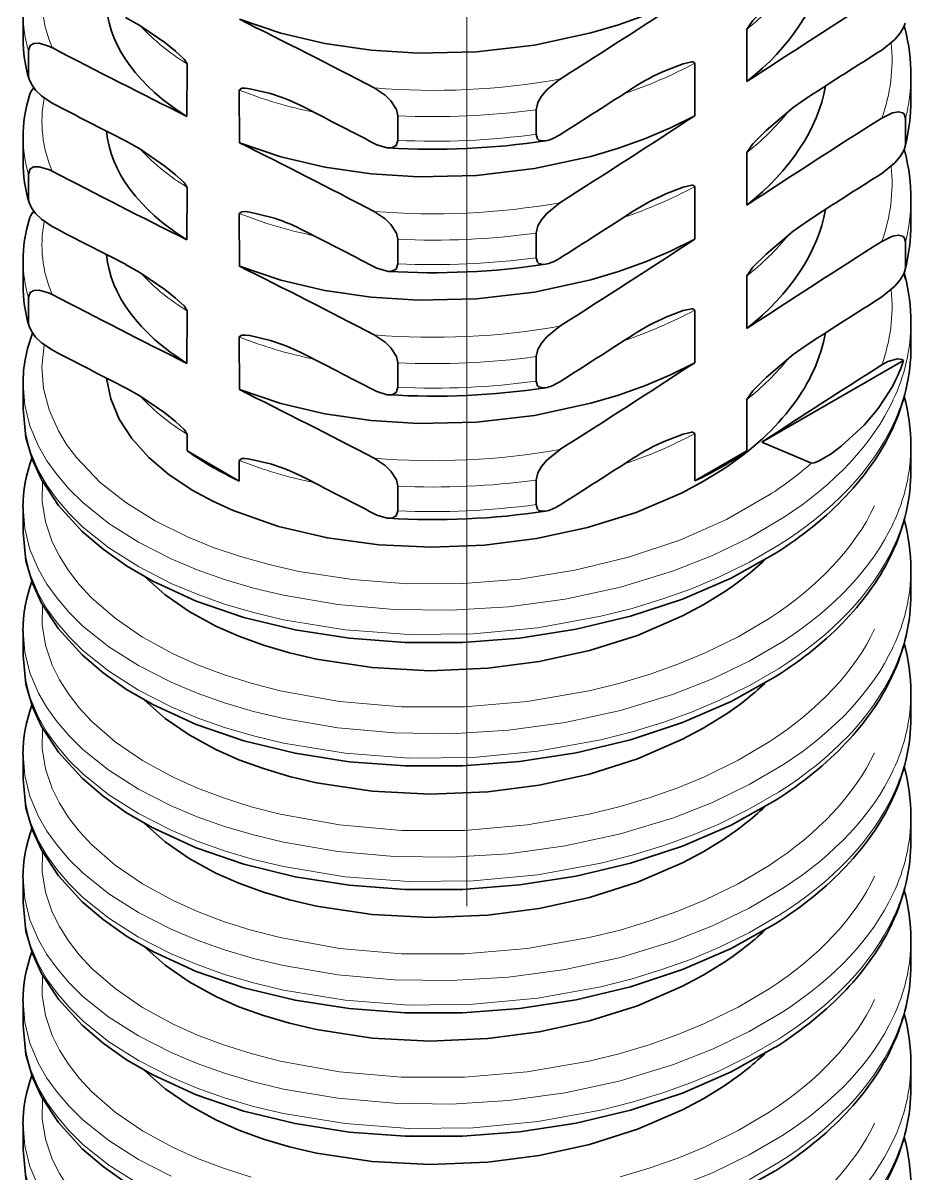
# Model space of a CAD drawing. Extents: x 0 to 420, y 0 to 297.
# Drawn here: x 257.529 to 259.879, y 163.868 to 166.913 of the extents above; entities that cross this region are included whole.
import ezdxf

# ---------------------------------------------------------------- set-up
doc = ezdxf.new("R2010")
doc.units = 0
doc.linetypes.add('DASHDOT', pattern=[18.5, 12, -3, 0.5, -3])

msp = doc.modelspace()

# ---------------------------------------------------------------- linework, layer by layer
at = {"color": 1, "linetype": 'DASHDOT', "lineweight": 13}
msp.add_line((258.7042, 269.0761), (258.7042, 121.995), dxfattribs=at)
at = {"color": 7, "lineweight": 35, "ltscale": 0.001622}
for p, q in [((257.5292, 166.8722), (257.5292, 166.9371)), ((257.5435, 166.7747), (257.5435, 166.8396)), ((259.8792, 166.7088), (259.8792, 166.7737)), ((258.887, 166.6184), (258.887, 166.6833)), ((258.5214, 166.6022), (258.5214, 166.6671)), ((257.5292, 166.5456), (257.5292, 166.6105)), ((257.5435, 166.4481), (257.5435, 166.513)), ((259.8792, 166.3822), (259.8792, 166.4471)), ((258.887, 166.2918), (258.887, 166.3567)), ((258.5214, 166.2756), (258.5214, 166.3405)), ((257.5435, 166.1215), (257.5435, 166.1864)), ((258.5214, 165.949), (258.5214, 166.0139)), ((258.887, 165.9652), (258.887, 166.0301)), ((257.5292, 165.8923), (257.5292, 165.9572)), ((259.8792, 165.7291), (259.8792, 165.794)), ((258.5214, 165.6224), (258.5214, 165.6873)), ((257.5292, 165.5658), (257.5292, 165.6306)), ((257.5292, 165.2392), (257.5292, 165.304)), ((257.5292, 164.9126), (257.5292, 164.9774)), ((257.5292, 164.586), (257.5292, 164.6508)), ((257.5292, 164.2594), (257.5292, 164.3242)), ((257.5292, 163.9328), (257.5292, 163.9977))]:
    msp.add_line(p, q, dxfattribs=at)
at = {"color": 7, "lineweight": 35, "ltscale": 0.003476}
for p, q in [((259.445, 166.8968), (259.4451, 166.7578)), ((257.9633, 166.8046), (257.9632, 166.6655)), ((259.445, 166.5702), (259.4451, 166.4312)), ((257.9633, 166.478), (257.9632, 166.3389)), ((259.445, 166.2436), (259.4451, 166.1046)), ((257.9633, 166.1514), (257.9632, 166.0123))]:
    msp.add_line(p, q, dxfattribs=at)
at = {"color": 7, "lineweight": 35, "ltscale": 0.003479}
for p, q in [((259.3069, 166.8064), (259.3068, 166.6673)), ((258.1017, 166.7354), (258.1018, 166.5962)), ((259.3069, 166.4798), (259.3068, 166.3407)), ((258.1017, 166.4088), (258.1018, 166.2696)), ((259.3069, 166.1532), (259.3068, 166.0141))]:
    msp.add_line(p, q, dxfattribs=at)
at = {"color": 7, "lineweight": 35, "ltscale": 0.001623}
for p, q in [((259.8649, 166.5952), (259.8649, 166.6601)), ((259.8649, 166.2686), (259.8649, 166.3335)), ((257.5292, 166.219), (257.5292, 166.2839)), ((258.887, 165.6386), (258.887, 165.7035)), ((259.8792, 165.4025), (259.8792, 165.4674)), ((259.8792, 165.0759), (259.8792, 165.1408)), ((259.8792, 164.7493), (259.8792, 164.8142)), ((259.8792, 164.4227), (259.8792, 164.4876)), ((259.8792, 164.0961), (259.8792, 164.161))]:
    msp.add_line(p, q, dxfattribs=at)
at = {"color": 7, "lineweight": 35, "ltscale": 8.47825e-05}
msp.add_line((259.8649, 166.2345), (259.864, 166.2377), dxfattribs=at)
at = {"color": 7, "lineweight": 35, "ltscale": 0.001624}
msp.add_line((259.8792, 166.0556), (259.8792, 166.1206), dxfattribs=at)
at = {"color": 7, "lineweight": 35, "ltscale": 0.003478}
msp.add_line((258.1017, 166.0822), (258.1018, 165.943), dxfattribs=at)
at = {"color": 7, "lineweight": 35, "ltscale": 0.010817}
msp.add_line((259.8596, 166.0203), (259.4849, 165.804), dxfattribs=at)
at = {"color": 7, "lineweight": 35, "ltscale": 0.003401}
msp.add_line((259.445, 165.917), (259.4451, 165.781), dxfattribs=at)
at = {"color": 7, "lineweight": 35, "ltscale": 0.001094}
msp.add_line((257.9633, 165.781), (257.9633, 165.8248), dxfattribs=at)
at = {"color": 7, "lineweight": 35, "ltscale": 0.003136}
msp.add_line((259.3069, 165.8266), (259.3069, 165.7012), dxfattribs=at)
at = {"color": 7, "lineweight": 35, "ltscale": 0.003562}
msp.add_line((259.6162, 165.7486), (259.4849, 165.804), dxfattribs=at)
at = {"color": 7, "lineweight": 35, "ltscale": 0.003994}
msp.add_line((258.1017, 165.7011), (257.9633, 165.781), dxfattribs=at)
at = {"color": 7, "lineweight": 35, "ltscale": 0.003991}
msp.add_line((259.4451, 165.781), (259.3069, 165.7012), dxfattribs=at)
at = {"color": 7, "lineweight": 35, "ltscale": 0.001361}
msp.add_line((258.1017, 165.7011), (258.1017, 165.7556), dxfattribs=at)
at = {"color": 7, "lineweight": 35}
for points in [[(259.3068, 166.9939), (259.2431, 166.9621), (259.1763, 166.9337), (259.1054, 166.9083), (259.0322, 166.8865), (258.8827, 166.8542), (258.7295, 166.8363), (258.5757, 166.8328), (258.4504, 166.8406), (258.3283, 166.8583), (258.2113, 166.8857), (258.1018, 166.9228)], [(257.9042, 166.8609), (257.8381, 166.9063), (257.8006, 166.9275)], [(259.445, 166.8968), (259.4604, 166.9196), (259.4961, 166.9548)], [(259.8637, 166.9127), (259.86, 166.9025), (259.8504, 166.8862), (259.8365, 166.8694), (259.8021, 166.8413)], [(257.5435, 166.8396), (257.5485, 166.8532), (257.558, 166.8585), (257.5719, 166.8592), (257.5993, 166.851), (257.6064, 166.8475)], [(257.9633, 166.8046), (257.9554, 166.8175), (257.9331, 166.8381), (257.9042, 166.8609)], [(259.3069, 166.8064), (259.3021, 166.8102), (259.299, 166.8102), (259.2767, 166.805), (259.2307, 166.7874)], [(257.5452, 166.7643), (257.5513, 166.7506), (257.5624, 166.7352), (257.5777, 166.7202), (257.6064, 166.7009)], [(258.887, 166.6833), (258.892, 166.7026), (258.9015, 166.7189), (258.9154, 166.7357), (258.9499, 166.7638)], [(258.1017, 166.7354), (258.1086, 166.7402), (258.117, 166.7404), (258.1298, 166.7389), (258.1843, 166.726)], [(258.5214, 166.6671), (258.5175, 166.6836), (258.5025, 166.7066), (258.4873, 166.7216), (258.4586, 166.7409)], [(259.4961, 166.6282), (259.5679, 166.6888), (259.6079, 166.7171)], [(259.3068, 166.6673), (259.2431, 166.6355), (259.1763, 166.6071), (259.1054, 166.5817), (259.0322, 166.5599), (258.8827, 166.5276), (258.7295, 166.5097), (258.5757, 166.5062), (258.4504, 166.514), (258.3283, 166.5317), (258.2113, 166.5591), (258.1018, 166.5962)], [(259.8649, 166.6601), (259.861, 166.6721), (259.8571, 166.6753), (259.846, 166.6778), (259.8308, 166.6752), (259.8021, 166.6614)], [(259.445, 166.5702), (259.4604, 166.593), (259.4961, 166.6282)], [(257.9042, 166.5343), (257.8381, 166.5797), (257.8006, 166.6009)], [(258.4956, 166.5824), (258.493, 166.5826), (258.4657, 166.5908), (258.4586, 166.5942)], [(258.5214, 166.6022), (258.5165, 166.5885), (258.5069, 166.5833), (258.4956, 166.5824)], [(258.887, 166.6184), (258.891, 166.6064), (258.8948, 166.6032), (258.9059, 166.6007), (258.9122, 166.6012)], [(259.8637, 166.5861), (259.86, 166.5759), (259.8504, 166.5596), (259.8365, 166.5428), (259.8021, 166.5147)], [(257.5435, 166.513), (257.5485, 166.5266), (257.558, 166.5319), (257.5719, 166.5326), (257.5993, 166.5244), (257.6064, 166.521)], [(257.9633, 166.478), (257.9554, 166.4909), (257.9331, 166.5115), (257.9042, 166.5343)], [(259.3069, 166.4798), (259.3021, 166.4836), (259.299, 166.4836), (259.2767, 166.4784), (259.2307, 166.4608)], [(257.5452, 166.4377), (257.5513, 166.424), (257.5624, 166.4086), (257.5777, 166.3936), (257.6064, 166.3743)], [(258.1017, 166.4088), (258.1086, 166.4136), (258.117, 166.4138), (258.1298, 166.4123), (258.1843, 166.3994)], [(258.5214, 166.3405), (258.5175, 166.357), (258.5025, 166.38), (258.4873, 166.395), (258.4586, 166.4143)], [(258.887, 166.3567), (258.892, 166.376), (258.9015, 166.3923), (258.9154, 166.4091), (258.9499, 166.4372)], [(259.4961, 166.3016), (259.5679, 166.3622), (259.6079, 166.3905)], [(259.8649, 166.3335), (259.861, 166.3455), (259.8571, 166.3487), (259.846, 166.3512), (259.8308, 166.3486), (259.8021, 166.3348)], [(259.3068, 166.3407), (259.2431, 166.3089), (259.1763, 166.2805), (259.1054, 166.2551), (259.0322, 166.2333), (258.8827, 166.201), (258.7295, 166.1831), (258.5757, 166.1796), (258.4504, 166.1874), (258.3283, 166.2051), (258.2113, 166.2325), (258.1018, 166.2696)], [(258.887, 166.2918), (258.891, 166.2798), (258.8948, 166.2766), (258.9059, 166.2741), (258.9122, 166.2746)], [(259.445, 166.2436), (259.4604, 166.2664), (259.4961, 166.3016)], [(257.9042, 166.2077), (257.8381, 166.2531), (257.8006, 166.2743)], [(258.4956, 166.2558), (258.493, 166.256), (258.4657, 166.2642), (258.4586, 166.2676)], [(258.5214, 166.2756), (258.5165, 166.2619), (258.5069, 166.2567), (258.4956, 166.2558)], [(259.8637, 166.2595), (259.86, 166.2493), (259.8504, 166.233), (259.8365, 166.2162), (259.8021, 166.1881)], [(257.5435, 166.1864), (257.5485, 166.2), (257.558, 166.2053), (257.5719, 166.206), (257.5993, 166.1978), (257.6064, 166.1944)], [(257.9633, 166.1514), (257.9554, 166.1643), (257.9331, 166.1849), (257.9042, 166.2077)], [(259.3069, 166.1532), (259.3021, 166.157), (259.299, 166.157), (259.2767, 166.1518), (259.2307, 166.1342)], [(257.5452, 166.1111), (257.5513, 166.0974), (257.5624, 166.082), (257.5777, 166.067), (257.6064, 166.0477)], [(258.887, 166.0301), (258.892, 166.0494), (258.9015, 166.0657), (258.9154, 166.0825), (258.9499, 166.1106)], [(258.1017, 166.0822), (258.1086, 166.087), (258.117, 166.0872), (258.1298, 166.0857), (258.1843, 166.0728)], [(258.5214, 166.0139), (258.5175, 166.0304), (258.5025, 166.0534), (258.4873, 166.0684), (258.4586, 166.0877)], [(259.4961, 165.975), (259.5679, 166.0356), (259.6079, 166.0639)], [(259.3068, 166.0141), (259.2431, 165.9823), (259.1763, 165.9539), (259.1054, 165.9285), (259.0322, 165.9067), (258.8827, 165.8744), (258.7295, 165.8565), (258.5757, 165.853), (258.4504, 165.8608), (258.3283, 165.8785), (258.2113, 165.9059), (258.1018, 165.943)], [(259.8596, 166.0203), (259.8554, 166.0229), (259.8434, 166.0245), (259.8183, 166.0171), (259.8021, 166.0082)], [(259.3837, 165.7335), (259.3301, 165.7005), (259.2734, 165.6702), (259.1523, 165.6182), (259.0231, 165.5777), (258.8885, 165.5488), (258.7509, 165.5316), (258.6102, 165.5259), (258.4708, 165.5323), (258.3349, 165.5506), (258.2054, 165.581), (258.0851, 165.6233), (258.0301, 165.6484), (257.9787, 165.6763), (257.9163, 165.7177), (257.8622, 165.7635), (257.8174, 165.8133), (257.7841, 165.8646), (257.7615, 165.9182), (257.7504, 165.9733)], [(258.887, 165.9652), (258.891, 165.9532), (258.8948, 165.95), (258.9059, 165.9475), (258.9122, 165.948)], [(259.445, 165.917), (259.4604, 165.9398), (259.4961, 165.975)], [(257.9042, 165.8811), (257.8381, 165.9265), (257.8006, 165.9477)], [(258.4956, 165.9292), (258.493, 165.9294), (258.4657, 165.9376), (258.4586, 165.941)], [(258.5214, 165.949), (258.5165, 165.9353), (258.5069, 165.9301), (258.4956, 165.9292)], [(259.6162, 165.7486), (259.623, 165.749), (259.6341, 165.7534), (259.6679, 165.7734), (259.6948, 165.793), (259.7556, 165.8489), (259.7924, 165.8928), (259.8227, 165.9385)], [(259.5202, 165.5093), (259.4034, 165.444), (259.275, 165.3884), (259.1374, 165.3431), (258.9928, 165.3087), (258.8435, 165.2856), (258.6921, 165.2739), (258.5409, 165.2738), (258.3925, 165.285), (258.2492, 165.3073), (258.1133, 165.3404), (257.9871, 165.3836), (257.8725, 165.4364), (257.8035, 165.4765), (257.7411, 165.5204), (257.6856, 165.5677), (257.6229, 165.6367), (257.5785, 165.7047), (257.5544, 165.7572), (257.5371, 165.8165), (257.5292, 165.8923)], [(257.9633, 165.8248), (257.9554, 165.8377), (257.9331, 165.8583), (257.9042, 165.8811)], [(259.3069, 165.8266), (259.3021, 165.8304), (259.299, 165.8304), (259.2767, 165.8252), (259.2307, 165.8076)], [(258.887, 165.7035), (258.892, 165.7228), (258.9015, 165.7391), (258.9154, 165.7559), (258.9499, 165.784)], [(258.1017, 165.7556), (258.1086, 165.7604), (258.117, 165.7606), (258.1298, 165.7591), (258.1843, 165.7462)], [(258.5214, 165.6873), (258.5175, 165.7038), (258.5025, 165.7268), (258.4873, 165.7418), (258.4586, 165.7611)], [(258.5214, 165.6224), (258.5165, 165.6087), (258.5069, 165.6035), (258.4956, 165.6026)], [(258.887, 165.6386), (258.891, 165.6266), (258.8948, 165.6234), (258.9059, 165.6209), (258.9122, 165.6214)], [(258.4956, 165.6026), (258.493, 165.6028), (258.4657, 165.611), (258.4586, 165.6144)], [(259.5202, 165.1827), (259.4034, 165.1174), (259.275, 165.0618), (259.1374, 165.0165), (258.9928, 164.9821), (258.8435, 164.959), (258.6921, 164.9473), (258.5409, 164.9472), (258.3925, 164.9584), (258.2492, 164.9807), (258.1133, 165.0138), (257.9871, 165.057), (257.8725, 165.1098), (257.8035, 165.1499), (257.7411, 165.1938), (257.6856, 165.2411), (257.6229, 165.3101), (257.5785, 165.3781), (257.5544, 165.4306), (257.5371, 165.4899), (257.5292, 165.5658)], [(259.3837, 165.4069), (259.3308, 165.3743), (259.2749, 165.3443), (259.1555, 165.2928), (259.0281, 165.2524), (258.8955, 165.2234), (258.7598, 165.2057), (258.606, 165.1993), (258.4537, 165.2073), (258.3061, 165.2296), (258.2345, 165.2463), (258.1656, 165.2667), (258.1008, 165.2902), (258.0396, 165.3172), (257.9685, 165.3559), (257.9051, 165.3997), (257.8508, 165.4483)], [(259.5202, 164.8561), (259.4034, 164.7908), (259.275, 164.7352), (259.1374, 164.6899), (258.9928, 164.6555), (258.8435, 164.6324), (258.6921, 164.6207), (258.5409, 164.6206), (258.3925, 164.6318), (258.2492, 164.6541), (258.1133, 164.6872), (257.9871, 164.7304), (257.8725, 164.7832), (257.8035, 164.8233), (257.7411, 164.8672), (257.6856, 164.9145), (257.6229, 164.9835), (257.5785, 165.0515), (257.5544, 165.104), (257.5371, 165.1633), (257.5292, 165.2392)], [(259.3837, 165.0803), (259.3308, 165.0477), (259.2749, 165.0177), (259.1555, 164.9662), (259.0281, 164.9258), (258.8955, 164.8968), (258.7598, 164.8791), (258.606, 164.8727), (258.4537, 164.8807), (258.3061, 164.903), (258.2345, 164.9197), (258.1656, 164.9401), (258.1008, 164.9636), (258.0396, 164.9906), (257.9685, 165.0293), (257.9051, 165.0731), (257.8508, 165.1217)], [(259.5202, 164.5295), (259.4034, 164.4642), (259.275, 164.4086), (259.1374, 164.3633), (258.9928, 164.3289), (258.8435, 164.3058), (258.6921, 164.2941), (258.5409, 164.294), (258.3925, 164.3052), (258.2492, 164.3275), (258.1133, 164.3606), (257.9871, 164.4038), (257.8725, 164.4566), (257.8035, 164.4967), (257.7411, 164.5406), (257.6856, 164.5879), (257.6229, 164.6569), (257.5785, 164.7249), (257.5544, 164.7774), (257.5371, 164.8367), (257.5292, 164.9126)], [(259.3837, 164.7537), (259.3308, 164.7211), (259.2749, 164.6911), (259.1555, 164.6396), (259.0281, 164.5992), (258.8955, 164.5702), (258.7598, 164.5525), (258.606, 164.5461), (258.4537, 164.5541), (258.3061, 164.5764), (258.2345, 164.5931), (258.1656, 164.6135), (258.1008, 164.637), (258.0396, 164.664), (257.9685, 164.7027), (257.9051, 164.7465), (257.8508, 164.7951)], [(259.5202, 164.2029), (259.4034, 164.1376), (259.275, 164.082), (259.1374, 164.0367), (258.9928, 164.0023), (258.8435, 163.9792), (258.6921, 163.9675), (258.5409, 163.9674), (258.3925, 163.9786), (258.2492, 164.0009), (258.1133, 164.034), (257.9871, 164.0772), (257.8725, 164.13), (257.8035, 164.1701), (257.7411, 164.214), (257.6856, 164.2613), (257.6229, 164.3303), (257.5785, 164.3983), (257.5544, 164.4508), (257.5371, 164.5101), (257.5292, 164.586)], [(259.3837, 164.4271), (259.3308, 164.3945), (259.2749, 164.3645), (259.1555, 164.313), (259.0281, 164.2726), (258.8955, 164.2436), (258.7598, 164.2259), (258.606, 164.2195), (258.4537, 164.2275), (258.3061, 164.2498), (258.2345, 164.2666), (258.1656, 164.2869), (258.1008, 164.3104), (258.0396, 164.3374), (257.9685, 164.3761), (257.9051, 164.4199), (257.8508, 164.4685)], [(259.5202, 163.8763), (259.4034, 163.811), (259.275, 163.7554), (259.1374, 163.7101), (258.9928, 163.6757), (258.8435, 163.6526), (258.6921, 163.6409), (258.5409, 163.6408), (258.3925, 163.652), (258.2492, 163.6743), (258.1133, 163.7074), (257.9871, 163.7506), (257.8725, 163.8034), (257.8035, 163.8435), (257.7411, 163.8874), (257.6856, 163.9347), (257.6229, 164.0037), (257.5785, 164.0717), (257.5544, 164.1242), (257.5371, 164.1835), (257.5292, 164.2594)], [(259.3837, 164.1005), (259.3308, 164.0679), (259.2749, 164.0379), (259.1555, 163.9864), (259.0281, 163.946), (258.8955, 163.917), (258.7598, 163.8993), (258.606, 163.8929), (258.4537, 163.9009), (258.3061, 163.9232), (258.2345, 163.94), (258.1656, 163.9603), (258.1008, 163.9838), (258.0396, 164.0108), (257.9685, 164.0495), (257.9051, 164.0933), (257.8508, 164.1419)], [(259.5202, 163.5497), (259.4034, 163.4844), (259.275, 163.4288), (259.1374, 163.3835), (258.9928, 163.3491), (258.8435, 163.326), (258.6921, 163.3143), (258.5409, 163.3142), (258.3925, 163.3254), (258.2492, 163.3477), (258.1133, 163.3808), (257.9871, 163.424), (257.8725, 163.4768), (257.8035, 163.5169), (257.7411, 163.5608), (257.6856, 163.6081), (257.6229, 163.6771), (257.5785, 163.7451), (257.5544, 163.7976), (257.5371, 163.8569), (257.5292, 163.9328)]]:
    msp.add_lwpolyline(points, dxfattribs=at)
at = {"color": 7, "lineweight": 13}
for points in [[(257.5854, 166.0608), (257.5793, 166.0034), (257.5835, 165.946), (257.5981, 165.8892), (257.6227, 165.8338), (257.6445, 165.7979), (257.6704, 165.7631), (257.7338, 165.6972), (257.8015, 165.6438), (257.8788, 165.5957), (257.9645, 165.5532), (258.0329, 165.5254), (258.1046, 165.501), (258.1807, 165.4798), (258.2593, 165.4621), (258.4011, 165.4401), (258.5472, 165.4294), (258.6954, 165.4299), (258.8437, 165.4418), (258.9898, 165.4649), (259.1317, 165.4993), (259.2672, 165.5447), (259.3908, 165.5994), (259.5039, 165.6641)], [(257.5292, 165.9572), (257.5338, 165.9017), (257.5476, 165.8469), (257.5703, 165.7932), (257.5926, 165.7547), (257.6192, 165.7174), (257.6514, 165.6799), (257.6879, 165.6441), (257.7565, 165.5891), (257.8347, 165.5394), (257.9212, 165.4952), (257.9901, 165.4662), (258.0624, 165.4406), (258.1393, 165.418), (258.2187, 165.399), (258.3627, 165.3745), (258.5113, 165.3612), (258.6624, 165.3591), (258.8139, 165.3683), (258.9639, 165.3889), (259.1102, 165.4206), (259.2507, 165.4635), (259.3538, 165.5041), (259.4511, 165.551), (259.5415, 165.6042)], [(257.5292, 165.8923), (257.5338, 165.8369), (257.5476, 165.782), (257.5703, 165.7282), (257.5926, 165.6898), (257.6192, 165.6525), (257.6514, 165.6151), (257.6879, 165.5792), (257.7565, 165.5242), (257.8347, 165.4745), (257.9212, 165.4303), (257.9901, 165.4013), (258.0624, 165.3757), (258.1393, 165.3531), (258.2187, 165.3341), (258.3815, 165.3073), (258.5499, 165.2946), (258.7208, 165.2964), (258.8914, 165.3126), (259.0586, 165.3431), (259.1418, 165.3642), (259.2229, 165.3891), (259.2981, 165.4162), (259.3706, 165.4466), (259.4521, 165.4866), (259.5286, 165.531)], [(257.5806, 165.7008), (257.5802, 165.6469), (257.589, 165.5932), (257.6067, 165.5404), (257.6257, 165.5019), (257.6493, 165.4644), (257.6777, 165.4277), (257.7105, 165.3924), (257.7731, 165.338), (257.8456, 165.2884), (257.9267, 165.2442), (257.9914, 165.2151), (258.0597, 165.1891), (258.1332, 165.1659), (258.2095, 165.1462), (258.367, 165.1178), (258.5306, 165.1034), (258.6972, 165.1034), (258.8639, 165.1177), (259.0275, 165.1462), (259.1094, 165.1664), (259.1893, 165.1903), (259.2625, 165.2163), (259.3332, 165.2455), (259.4216, 165.2888), (259.5039, 165.3375)], [(257.5292, 165.6306), (257.5338, 165.5751), (257.5476, 165.5203), (257.5703, 165.4666), (257.5926, 165.4281), (257.6192, 165.3908), (257.6514, 165.3533), (257.6879, 165.3175), (257.7565, 165.2625), (257.8347, 165.2128), (257.9212, 165.1686), (257.9901, 165.1396), (258.0624, 165.114), (258.1393, 165.0914), (258.2187, 165.0724), (258.3627, 165.0479), (258.5113, 165.0346), (258.6624, 165.0325), (258.8139, 165.0417), (258.9639, 165.0623), (259.1102, 165.094), (259.2507, 165.1369), (259.3538, 165.1775), (259.4511, 165.2244), (259.5415, 165.2776)], [(257.5292, 165.5658), (257.5338, 165.5103), (257.5476, 165.4554), (257.5703, 165.4016), (257.5926, 165.3632), (257.6192, 165.3259), (257.6514, 165.2885), (257.6879, 165.2526), (257.7565, 165.1976), (257.8347, 165.1479), (257.9212, 165.1037), (257.9901, 165.0747), (258.0624, 165.0491), (258.1393, 165.0265), (258.2187, 165.0075), (258.3815, 164.9807), (258.5499, 164.968), (258.7208, 164.9698), (258.8914, 164.986), (259.0586, 165.0165), (259.1418, 165.0376), (259.2229, 165.0625), (259.2981, 165.0896), (259.3706, 165.12), (259.4521, 165.16), (259.5286, 165.2044)], [(257.5806, 165.3742), (257.5802, 165.3203), (257.589, 165.2666), (257.6067, 165.2138), (257.6257, 165.1753), (257.6493, 165.1378), (257.6777, 165.1011), (257.7105, 165.0658), (257.7731, 165.0114), (257.8456, 164.9618), (257.9267, 164.9176), (257.9914, 164.8885), (258.0597, 164.8625), (258.1332, 164.8393), (258.2095, 164.8196), (258.367, 164.7912), (258.5306, 164.7768), (258.6972, 164.7768), (258.8639, 164.7911), (259.0275, 164.8196), (259.1094, 164.8398), (259.1893, 164.8637), (259.2625, 164.8897), (259.3332, 164.9189), (259.4216, 164.9622), (259.5039, 165.0109)], [(257.5292, 165.304), (257.5338, 165.2486), (257.5476, 165.1937), (257.5703, 165.14), (257.5926, 165.1015), (257.6192, 165.0642), (257.6514, 165.0268), (257.6879, 164.9909), (257.7565, 164.9359), (257.8347, 164.8862), (257.9212, 164.842), (257.9901, 164.813), (258.0624, 164.7874), (258.1393, 164.7648), (258.2187, 164.7458), (258.3627, 164.7213), (258.5113, 164.708), (258.6624, 164.7059), (258.8139, 164.7151), (258.9639, 164.7357), (259.1102, 164.7674), (259.2507, 164.8103), (259.3538, 164.8509), (259.4511, 164.8978), (259.5415, 164.951)], [(257.5292, 165.2392), (257.5338, 165.1837), (257.5476, 165.1288), (257.5703, 165.075), (257.5926, 165.0366), (257.6192, 164.9993), (257.6514, 164.9619), (257.6879, 164.926), (257.7565, 164.871), (257.8347, 164.8213), (257.9212, 164.7771), (257.9901, 164.7481), (258.0624, 164.7225), (258.1393, 164.6999), (258.2187, 164.6809), (258.3815, 164.6541), (258.5499, 164.6414), (258.7208, 164.6432), (258.8914, 164.6594), (259.0586, 164.6899), (259.1418, 164.711), (259.2229, 164.7359), (259.2981, 164.763), (259.3706, 164.7934), (259.4521, 164.8334), (259.5286, 164.8778)], [(257.5806, 165.0476), (257.5802, 164.9937), (257.589, 164.94), (257.6067, 164.8872), (257.6257, 164.8487), (257.6493, 164.8112), (257.6777, 164.7745), (257.7105, 164.7392), (257.7731, 164.6848), (257.8456, 164.6352), (257.9267, 164.591), (257.9914, 164.5619), (258.0597, 164.5359), (258.1332, 164.5127), (258.2095, 164.493), (258.367, 164.4646), (258.5306, 164.4502), (258.6972, 164.4502), (258.8639, 164.4645), (259.0275, 164.493), (259.1094, 164.5132), (259.1893, 164.5371), (259.2625, 164.5631), (259.3332, 164.5923), (259.4216, 164.6356), (259.5039, 164.6843)], [(257.5292, 164.9774), (257.5338, 164.922), (257.5476, 164.8671), (257.5703, 164.8134), (257.5926, 164.7749), (257.6192, 164.7376), (257.6514, 164.7002), (257.6879, 164.6643), (257.7565, 164.6093), (257.8347, 164.5596), (257.9212, 164.5154), (257.9901, 164.4865), (258.0624, 164.4608), (258.1393, 164.4382), (258.2187, 164.4192), (258.3627, 164.3947), (258.5113, 164.3814), (258.6624, 164.3793), (258.8139, 164.3885), (258.9639, 164.4091), (259.1102, 164.4408), (259.2507, 164.4837), (259.3538, 164.5243), (259.4511, 164.5712), (259.5415, 164.6244)], [(257.5292, 164.9126), (257.5338, 164.8571), (257.5476, 164.8022), (257.5703, 164.7484), (257.5926, 164.71), (257.6192, 164.6727), (257.6514, 164.6353), (257.6879, 164.5994), (257.7565, 164.5444), (257.8347, 164.4947), (257.9212, 164.4505), (257.9901, 164.4216), (258.0624, 164.3959), (258.1393, 164.3733), (258.2187, 164.3543), (258.3815, 164.3275), (258.5499, 164.3148), (258.7208, 164.3166), (258.8914, 164.3328), (259.0586, 164.3633), (259.1418, 164.3844), (259.2229, 164.4093), (259.2981, 164.4364), (259.3706, 164.4668), (259.4521, 164.5068), (259.5286, 164.5512)], [(257.5806, 164.721), (257.5802, 164.6671), (257.589, 164.6134), (257.6067, 164.5606), (257.6257, 164.5221), (257.6493, 164.4846), (257.6777, 164.4479), (257.7105, 164.4126), (257.7731, 164.3582), (257.8456, 164.3086), (257.9267, 164.2644), (257.9914, 164.2353), (258.0597, 164.2094), (258.1332, 164.1861), (258.2095, 164.1664), (258.367, 164.138), (258.5306, 164.1236), (258.6972, 164.1236), (258.8639, 164.1379), (259.0275, 164.1664), (259.1094, 164.1866), (259.1893, 164.2105), (259.2625, 164.2365), (259.3332, 164.2657), (259.4216, 164.309), (259.5039, 164.3577)], [(257.5292, 164.6508), (257.5338, 164.5954), (257.5476, 164.5405), (257.5703, 164.4868), (257.5926, 164.4483), (257.6192, 164.411), (257.6514, 164.3736), (257.6879, 164.3377), (257.7565, 164.2827), (257.8347, 164.233), (257.9212, 164.1888), (257.9901, 164.1599), (258.0624, 164.1342), (258.1393, 164.1116), (258.2187, 164.0926), (258.3627, 164.0681), (258.5113, 164.0548), (258.6624, 164.0527), (258.8139, 164.062), (258.9639, 164.0825), (259.1102, 164.1142), (259.2507, 164.1571), (259.3538, 164.1977), (259.4511, 164.2446), (259.5415, 164.2978)], [(257.5292, 164.586), (257.5338, 164.5305), (257.5476, 164.4756), (257.5703, 164.4218), (257.5926, 164.3834), (257.6192, 164.3461), (257.6514, 164.3087), (257.6879, 164.2728), (257.7565, 164.2178), (257.8347, 164.1681), (257.9212, 164.1239), (257.9901, 164.095), (258.0624, 164.0693), (258.1393, 164.0467), (258.2187, 164.0277), (258.3815, 164.0009), (258.5499, 163.9883), (258.7208, 163.99), (258.8914, 164.0062), (259.0586, 164.0367), (259.1418, 164.0578), (259.2229, 164.0827), (259.2981, 164.1098), (259.3706, 164.1402), (259.4521, 164.1802), (259.5286, 164.2246)], [(257.5806, 164.3944), (257.5802, 164.3405), (257.589, 164.2868), (257.6067, 164.234), (257.6257, 164.1955), (257.6493, 164.158), (257.6777, 164.1213), (257.7105, 164.086), (257.7731, 164.0316), (257.8456, 163.982), (257.9267, 163.9378), (257.9914, 163.9087), (258.0597, 163.8828), (258.1332, 163.8595)], [(257.5292, 164.3242), (257.5338, 164.2688), (257.5476, 164.2139), (257.5703, 164.1602), (257.5926, 164.1217), (257.6192, 164.0844), (257.6514, 164.047), (257.6879, 164.0111), (257.7565, 163.9561), (257.8347, 163.9064), (257.9212, 163.8622)], [(257.5292, 164.2594), (257.5338, 164.2039), (257.5476, 164.149), (257.5703, 164.0952), (257.5926, 164.0568), (257.6192, 164.0195), (257.6514, 163.9821), (257.6879, 163.9462), (257.7565, 163.8913), (257.8347, 163.8415)], [(257.5806, 164.0678), (257.5802, 164.0139), (257.589, 163.9602), (257.6067, 163.9074), (257.6257, 163.8689), (257.6493, 163.8314)], [(259.1094, 163.86), (259.1893, 163.884), (259.2625, 163.9099), (259.3332, 163.9391), (259.4216, 163.9824), (259.5039, 164.0311)], [(257.5292, 163.9977), (257.5338, 163.9422), (257.5476, 163.8873), (257.5703, 163.8336)], [(259.2507, 163.8305), (259.3538, 163.8711), (259.4511, 163.918), (259.5415, 163.9712)], [(257.5292, 163.9328), (257.5338, 163.8773), (257.5476, 163.8224)], [(259.4521, 163.8536), (259.5286, 163.898)]]:
    msp.add_lwpolyline(points, dxfattribs=at)
for centre, radius, start, end in [((257.9057, 166.978), 0.3264, 168.9341, 203.5417), ((259.0185, 167.4398), 0.6904, 308.1474, 320.9986), ((257.8718, 166.9377), 0.3426, 180.1039, 196.6311), ((258.2663, 167.3028), 0.583, 223.0314, 238.695), ((257.8718, 166.8728), 0.3426, 180.1038, 196.6311), ((259.3813, 166.815), 0.4479, 339.9451, 5.7782), ((258.7315, 167.8826), 1.2204, 288.5393, 298.1342), ((259.417, 166.7743), 0.4622, 345.6982, 359.9352), ((258.6148, 168.6735), 1.9389, 265.3788, 279.9532), ((257.9057, 166.6514), 0.3264, 168.9341, 203.5417), ((258.541, 167.8516), 1.1996, 248.5171, 258.369), ((258.6144, 168.6976), 2.0326, 267.3775, 277.7078), ((259.417, 166.7094), 0.4622, 345.6982, 359.9352), ((259.0185, 167.1132), 0.6904, 308.1474, 320.9986), ((257.8718, 166.6111), 0.3426, 180.1039, 196.6311), ((258.6144, 168.6327), 2.0326, 267.3776, 277.7079), ((258.2663, 166.9762), 0.583, 223.0314, 238.695), ((257.8718, 166.5462), 0.3426, 180.1038, 196.6311), ((259.3813, 166.4884), 0.4479, 339.9451, 5.7782), ((258.7315, 167.556), 1.2204, 288.5393, 298.1342), ((259.417, 166.4477), 0.4622, 345.6982, 359.9352), ((258.541, 167.525), 1.1996, 248.5171, 258.369), ((258.6148, 168.3468), 1.9388, 265.3785, 279.9537), ((257.9057, 166.3248), 0.3264, 168.9341, 203.5417), ((259.417, 166.3828), 0.4622, 345.6982, 359.9352), ((258.6144, 168.371), 2.0326, 267.3775, 277.7078), ((259.0185, 166.7866), 0.6904, 308.1474, 320.9986), ((258.6144, 168.3061), 2.0326, 267.3776, 277.7079), ((257.8718, 166.2845), 0.3426, 180.1039, 196.6311), ((258.2663, 166.6496), 0.583, 223.0314, 238.695), ((257.8718, 166.2196), 0.3426, 180.1038, 196.6311), ((259.3813, 166.1618), 0.4479, 339.9451, 5.7782), ((258.7315, 167.2294), 1.2204, 288.5393, 298.1342), ((258.6148, 168.0202), 1.9388, 265.3785, 279.9537), ((259.3981, 166.1237), 0.4812, 334.2731, 359.6321), ((258.541, 167.1984), 1.1996, 248.5171, 258.369), ((259.3981, 166.0587), 0.4812, 334.2732, 359.6273), ((258.6144, 168.0444), 2.0326, 267.3775, 277.7078), ((259.0185, 166.46), 0.6904, 308.1474, 320.9986), ((258.6144, 167.9795), 2.0326, 267.3776, 277.7079), ((258.2663, 166.323), 0.583, 223.0312, 238.695), ((258.7315, 166.9028), 1.2204, 288.5393, 298.1342), ((258.6148, 167.6937), 1.9388, 265.3785, 279.9537), ((259.3981, 165.7971), 0.4812, 334.273, 359.6347), ((258.541, 166.8718), 1.1996, 248.5171, 258.369), ((258.9767, 166.4814), 0.9726, 302.8215, 311.1087), ((259.3981, 165.7321), 0.4812, 334.273, 359.6347), ((258.6144, 167.7178), 2.0326, 267.3775, 277.7078), ((258.6144, 167.6529), 2.0326, 267.3776, 277.7079), ((259.3981, 165.4705), 0.4812, 334.273, 359.6347), ((259.3981, 165.4055), 0.4812, 334.273, 359.6347), ((259.3981, 165.1439), 0.4812, 334.273, 359.6347), ((259.3981, 165.0789), 0.4812, 334.273, 359.6347), ((259.3981, 164.8173), 0.4812, 334.273, 359.6347), ((259.3981, 164.7523), 0.4812, 334.273, 359.6347), ((259.3981, 164.4907), 0.4812, 334.273, 359.6347), ((259.3981, 164.4258), 0.4812, 334.273, 359.6347), ((259.3981, 164.1641), 0.4812, 334.273, 359.6347), ((259.3981, 164.0992), 0.4812, 334.273, 359.6347)]:
    msp.add_arc(centre, radius, start, end, dxfattribs=at)
at = {"color": 7, "lineweight": 35}
for centre, radius, start, end in [((244.7208, 189.2238), 26.588, 302.35548, 303.2706), ((274.2126, 144.2557), 26.9151, 122.37162, 123.27576), ((248.0376, 146.7361), 22.5564, 62.48391, 63.5011), ((259.8067, 166.8816), 0.0589, 14.6258, 22.9904), ((259.384, 166.7732), 0.4953, 0.058, 14.4063), ((257.9047, 166.8728), 0.3755, 180.0928, 196.793), ((267.9235, 186.6385), 22.3187, 242.46668, 243.49498), ((272.0767, 147.4342), 22.9631, 122.31257, 122.88764), ((257.5803, 166.7753), 0.0368, 180.9035, 197.4459), ((259.4741, 166.2237), 0.614, 113.3477, 122.5215), ((257.9048, 166.6098), 0.3755, 163.2071, 179.9048), ((257.6169, 166.6946), 0.0756, 141.8203, 161.6571), ((258.0444, 166.2538), 0.4924, 63.4562, 73.497), ((246.6003, 186.1307), 23.0932, 302.32857, 302.90039), ((266.6997, 184.125), 19.6542, 242.44066, 243.07731), ((249.4142, 149.2776), 19.5363, 62.42218, 63.06269), ((259.384, 166.7094), 0.4953, 345.5936, 359.9394), ((244.7208, 188.8973), 26.588, 302.35548, 303.2706), ((274.2126, 143.9291), 26.9151, 122.37162, 123.27576), ((248.0376, 146.4095), 22.5564, 62.48392, 63.5011), ((258.6145, 168.5733), 1.9945, 266.5816, 278.5839), ((259.8281, 166.5957), 0.0369, 344.9961, 359.2224), ((259.8067, 166.555), 0.0589, 14.6258, 22.9904), ((259.384, 166.4467), 0.4953, 0.058, 14.4063), ((257.9047, 166.5462), 0.3755, 180.0928, 196.793), ((267.9235, 186.3119), 22.3187, 242.46668, 243.49498), ((272.0767, 147.1076), 22.9631, 122.31257, 122.88764), ((257.5803, 166.4487), 0.0368, 180.9035, 197.4459), ((259.4741, 165.8971), 0.614, 113.3477, 122.5215), ((257.6169, 166.368), 0.0756, 141.8203, 161.6571), ((246.6003, 185.8041), 23.0932, 302.32857, 302.90039), ((257.9048, 166.2832), 0.3755, 163.2071, 179.9048), ((258.0444, 165.9272), 0.4924, 63.4562, 73.497), ((259.384, 166.3828), 0.4953, 345.5936, 359.9394), ((266.6997, 183.7984), 19.6542, 242.44066, 243.07731), ((249.4142, 148.951), 19.5363, 62.42218, 63.06269), ((244.7208, 188.5707), 26.588, 302.35548, 303.2706), ((274.2126, 143.6025), 26.9151, 122.37162, 123.27576), ((248.0376, 146.0829), 22.5564, 62.48392, 63.5011), ((258.6145, 168.2467), 1.9945, 266.5816, 278.5839), ((259.8281, 166.2691), 0.0369, 344.9961, 359.2224), ((259.8067, 166.2284), 0.0589, 14.6243, 22.9912), ((259.3839, 166.12), 0.4953, 0.0596, 14.4045), ((257.9047, 166.2196), 0.3755, 180.0928, 196.793), ((267.9235, 185.9853), 22.3187, 242.46668, 243.49498), ((272.0767, 146.7809), 22.9631, 122.31257, 122.88764), ((259.4741, 165.5705), 0.614, 113.3477, 122.5215), ((257.5803, 166.1221), 0.0368, 180.9035, 197.4459), ((257.9099, 165.956), 0.3807, 159.007, 179.813), ((258.0444, 165.6006), 0.4924, 63.4562, 73.497), ((246.6003, 185.4775), 23.0932, 302.32857, 302.90039), ((266.6997, 183.4718), 19.6542, 242.44066, 243.07731), ((249.4142, 148.6244), 19.5363, 62.42218, 63.06269), ((244.7208, 188.2441), 26.588, 302.35548, 303.2706), ((259.4584, 166.1522), 0.4224, 329.6051, 341.806), ((273.5021, 144.3835), 25.5992, 122.35574, 123.20002), ((248.0376, 145.7563), 22.5564, 62.48392, 63.5011), ((258.6145, 167.9201), 1.9945, 266.5816, 278.5839), ((259.382, 165.7933), 0.4972, 0.0834, 15.3425), ((259.4741, 165.2439), 0.614, 113.3477, 122.5215), ((258.4798, 166.5168), 0.899, 234.9318, 245.1261), ((258.9665, 166.4571), 0.8284, 300.2111, 305.2929), ((257.9092, 165.6295), 0.3801, 159.6754, 179.8264), ((258.0444, 165.274), 0.4924, 63.4562, 73.497), ((246.6003, 185.151), 23.0932, 302.32857, 302.90039), ((258.8971, 166.5766), 0.9665, 295.0859, 300.2059), ((249.4142, 148.2978), 19.5363, 62.42218, 63.06269), ((258.6145, 167.5935), 1.9945, 266.5816, 278.5839), ((259.382, 165.4667), 0.4972, 0.0834, 15.3425), ((258.9357, 166.0895), 0.8165, 303.2792, 312.989), ((257.9092, 165.3029), 0.3801, 159.6754, 179.8264), ((259.382, 165.1401), 0.4972, 0.0834, 15.3425), ((258.9357, 165.7629), 0.8165, 303.2792, 312.989), ((257.9092, 164.9763), 0.3801, 159.6754, 179.8264), ((259.382, 164.8135), 0.4972, 0.0834, 15.3425), ((258.9357, 165.4363), 0.8165, 303.2792, 312.989), ((257.9092, 164.6497), 0.3801, 159.6754, 179.8264), ((259.382, 164.4869), 0.4972, 0.0834, 15.3425), ((258.9357, 165.1097), 0.8165, 303.2792, 312.9891), ((257.9092, 164.3231), 0.3801, 159.6754, 179.8264), ((259.382, 164.1603), 0.4972, 0.0834, 15.3425), ((258.9357, 164.7831), 0.8165, 303.2792, 312.9891), ((257.9092, 163.9965), 0.3801, 159.6754, 179.8264), ((259.382, 163.8337), 0.4972, 0.0834, 15.3425)]:
    msp.add_arc(centre, radius, start, end, dxfattribs=at)
for centre, major_axis, ratio, start_param, end_param in [((258.5944, 167.1392), (1.0648, 0.003), 0.597984, 5.636213, 6.174101), ((258.5991, 166.9791), (0.8499, 0.0017), 0.554529, 3.193202, 3.865927), ((258.5944, 166.8126), (1.0648, 0.003), 0.597984, 5.636213, 6.174101), ((258.5991, 166.6525), (0.8499, 0.0017), 0.554529, 3.193202, 3.865926), ((258.9591, 166.6718), (0.0677, 0.066), 0.3935, 3.643584, 4.219531), ((258.5944, 166.486), (1.0648, 0.003), 0.597984, 5.636213, 6.174101), ((258.5991, 166.3259), (0.8499, 0.0017), 0.55453, 3.193202, 3.865927), ((258.9591, 166.3452), (0.0677, 0.066), 0.3935, 3.643584, 4.219531), ((258.7042, 166.1289), (1.175, 0), 0.57735, 0.161097, 0.179543), ((258.5978, 166.1587), (1.0614, 0.0041), 0.598762, 5.543771, 6.173305), ((258.6706, 166.0578), (1.2087, -0.0036), 0.635133, 5.995735, 6.285005), ((258.9591, 166.0186), (0.0677, 0.066), 0.393497, 3.643576, 4.219516), ((258.5435, 166.0803), (1.3356, -0.0377), 0.607152, 5.549594, 6.024937), ((258.6701, 165.7312), (1.2091, -0.0036), 0.635024, 5.995827, 6.285122), ((258.9591, 165.692), (0.0677, 0.066), 0.393497, 3.643576, 4.219516), ((258.5435, 165.7537), (1.3356, -0.0377), 0.607151, 5.549595, 6.024937), ((258.6701, 165.4046), (1.2091, -0.0036), 0.635024, 5.995826, 6.285121), ((258.5435, 165.4271), (1.3356, -0.0377), 0.607152, 5.549594, 6.024936), ((258.6701, 165.078), (1.2091, -0.0036), 0.635022, 5.995828, 6.285122), ((258.5435, 165.1005), (1.3356, -0.0377), 0.607158, 5.549577, 6.024926), ((258.6701, 164.7514), (1.2091, -0.0036), 0.635021, 5.995828, 6.285122), ((258.5436, 164.7739), (1.3356, -0.0377), 0.607159, 5.549572, 6.024923), ((258.6701, 164.4249), (1.2091, -0.0036), 0.63502, 5.995829, 6.285122), ((258.5436, 164.4473), (1.3356, -0.0377), 0.607159, 5.549574, 6.024924), ((258.6701, 164.0983), (1.2091, -0.0036), 0.63502, 5.995829, 6.285122), ((258.5435, 164.1207), (1.3356, -0.0377), 0.607158, 5.549575, 6.024925)]:
    msp.add_ellipse(centre, major_axis=major_axis, ratio=ratio, start_param=start_param, end_param=end_param, dxfattribs=at)
at = {"color": 7, "lineweight": 13}
for centre, major_axis, ratio, start_param, end_param in [((258.6048, 166.1158), (1.2744, 0.0069), 0.595866, 5.534911, 6.006136), ((258.6055, 166.0507), (1.2737, 0.0072), 0.595975, 5.519659, 6.005923), ((258.6043, 165.8302), (1.2248, 0.0068), 0.596592, 5.533938, 6.004185), ((258.6048, 165.7892), (1.2744, 0.0069), 0.595866, 5.53491, 6.006136), ((258.6055, 165.7241), (1.2737, 0.0072), 0.595975, 5.519659, 6.005924), ((258.6043, 165.5036), (1.2248, 0.0068), 0.596592, 5.533939, 6.004186), ((258.6048, 165.4626), (1.2744, 0.0069), 0.595866, 5.534911, 6.006136), ((258.6055, 165.3975), (1.2737, 0.0072), 0.595975, 5.519659, 6.005923), ((258.6043, 165.177), (1.2248, 0.0068), 0.596592, 5.533937, 6.004185), ((258.6048, 165.136), (1.2744, 0.0069), 0.595867, 5.53491, 6.006136), ((258.6056, 165.0709), (1.2736, 0.0072), 0.595982, 5.519642, 6.005913), ((258.6044, 164.8504), (1.2248, 0.0068), 0.596598, 5.53392, 6.004174), ((258.6048, 164.8094), (1.2743, 0.0069), 0.595872, 5.534893, 6.006126), ((258.6056, 164.7443), (1.2736, 0.0072), 0.595981, 5.51964, 6.005912), ((258.6044, 164.5238), (1.2248, 0.0068), 0.596599, 5.533916, 6.004172), ((258.6048, 164.4828), (1.2743, 0.0069), 0.595873, 5.534891, 6.006125), ((258.6056, 164.4177), (1.2736, 0.0072), 0.595981, 5.519641, 6.005913), ((258.6044, 164.1972), (1.2248, 0.0068), 0.596598, 5.533918, 6.004174), ((258.6048, 164.1562), (1.2743, 0.0069), 0.595872, 5.534892, 6.006125), ((258.6056, 164.0911), (1.2736, 0.0072), 0.595981, 5.519641, 6.005913)]:
    msp.add_ellipse(centre, major_axis=major_axis, ratio=ratio, start_param=start_param, end_param=end_param, dxfattribs=at)

doc.saveas('drawing.dxf')
